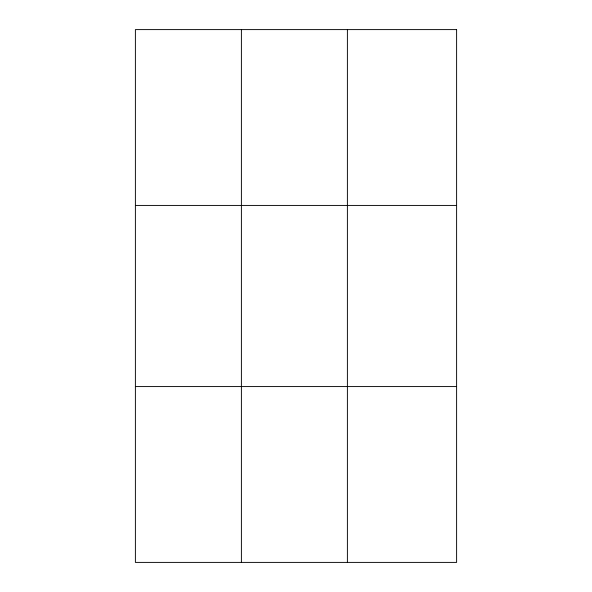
<?xml version="1.0" encoding="UTF-8"?>
<svg xmlns="http://www.w3.org/2000/svg" width="592" height="592" viewBox="0 0 592 592"><rect width="100%" height="100%" fill="white"/><g stroke="black" fill="none" stroke-linecap="round" stroke-linejoin="round"><path stroke-width="0.89" d="M241.395 29.6L241.395 562.4M347.393 29.6L347.393 562.4M135.39 205.424L456.61 205.424M135.39 386.576L456.61 386.576M456.61 29.6L456.61 562.4L135.39 562.4L135.39 29.6L456.61 29.6"/></g></svg>
